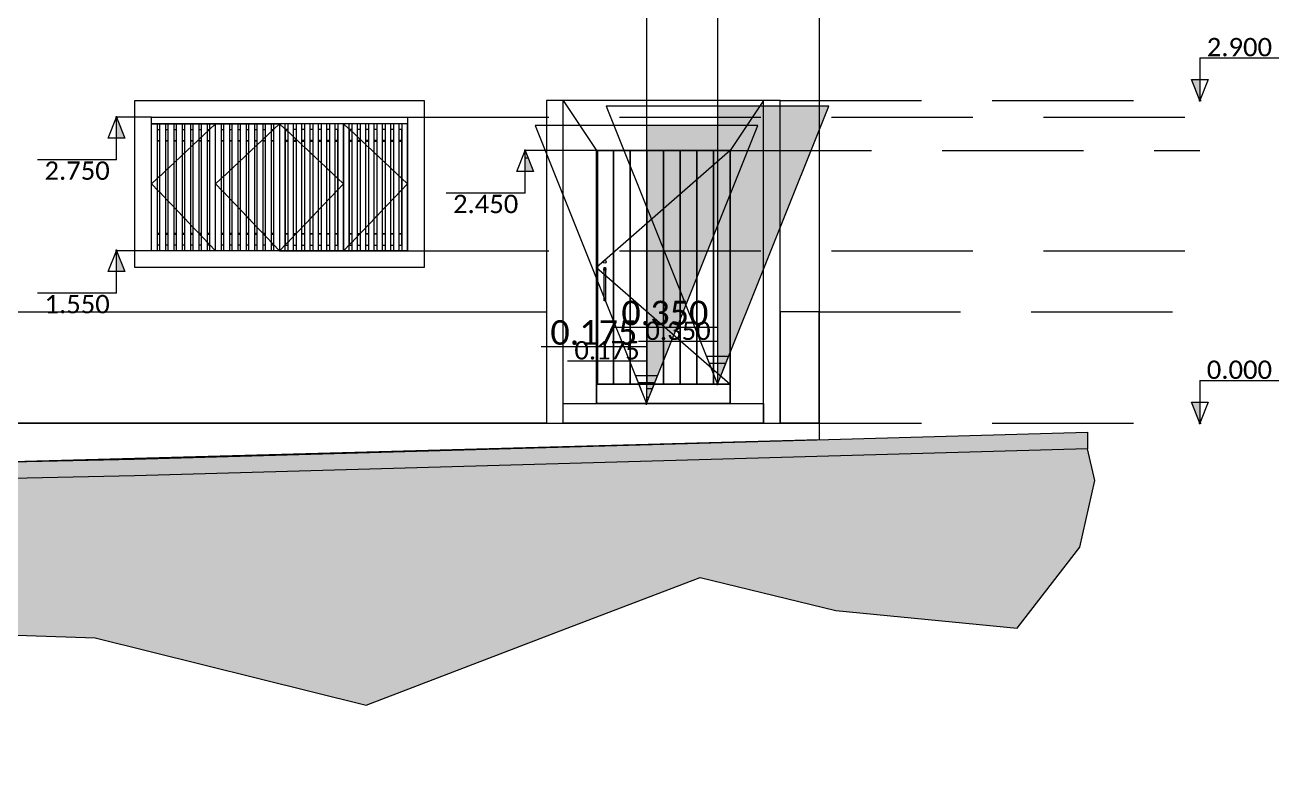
# Model space of a CAD drawing. Header units: metres. Extents: x -197 to 1099, y -24 to 14.
# Drawn here: x 432.06 to 443.33, y -3.27 to 3.58 of the extents above; entities that cross this region are included whole.
import ezdxf
from ezdxf.enums import TextEntityAlignment as Align

# ---------------------------------------------------------------- set-up
doc = ezdxf.new("R2010")
doc.units = ezdxf.units.M
doc.header["$LTSCALE"] = 0.001
doc.header["$PDMODE"] = 34
doc.header["$PDSIZE"] = 0.01
doc.linetypes.add('HIDDENX2', pattern=[19.05, 12.7, -6.35])
doc.layers.get('0').update_dxf_attribs({"lineweight": 13, "true_color": 0x000000})
for name, color, linetype, lineweight, true_color in [('Jach-Anotaciones-CalidaddeLínea  0.13', 7, 'Continuous', 13, 0x000000), ('Jach-Anotaciones-CalidaddeLínea 0.05', 7, 'Continuous', 5, 0x000000), ('Jach-Anotaciones-CalidaddeLínea 0.18', 7, 'Continuous', 18, 0x000000), ('Jach-Anotaciones-Hatch-Lum100%', 7, 'Continuous', 13, 0x000000), ('Jach-Anotaciones-Hatch-Lum80%', 250, 'Continuous', 13, 0x333333), ('Jach-Anotaciones-LineasDetalle0.18mm', 7, 'Continuous', 18, 0x000000), ('JACH-Anotaciones-Textos-Lum75% @ 0.075', 7, 'Continuous', 13, 0x404040), ('JACH-Arq-Lineas-Proyeccion Niveles cortes', 9, 'HIDDENX2', 13, 0x808080), ('JACH-Arq-Puertas01-', 7, 'Continuous', 13, 0x404040), ('JACH-Arq-Puertas01- @ 0.075', 7, 'Continuous', 13, 0x404040), ('JACH-Arq-Puertas01- @ 0.1', 7, 'Continuous', 13, 0x404040), ('JACH-Arq-Puertas01- @ 1', 7, 'Continuous', 13, 0x404040), ('JACH-Arq-Ventanas-BajasyPisoTecho', 7, 'Continuous', 13, 0x404040)]:
    doc.layers.add(name, color=color, linetype=linetype, lineweight=lineweight, true_color=true_color)
doc.styles.add('02a-Calibri-JACH(1.8mm)', font='calibri.ttf', dxfattribs={"height": 2.2})
pattern_1 = [(0, (169.421, 45.032), (0, 6.985), [5.08, -1.905]), (90, (169.421, 45.032), (-6.985, 4e-16), [5.08, -1.905])]

# ---------------------------------------------------------------- blocks, each defined once
blk = doc.blocks.new('*U575')
at = {"lineweight": 0, "ltscale": 100}
h = blk.add_hatch(dxfattribs=at)
h.set_pattern_fill('ANGLE', color=256)
h.set_pattern_definition(pattern_1)
h.paths.add_polyline_path([(0, 2.5), (0, 0), (1, 2.5)])
h = blk.add_hatch(color=256, dxfattribs=at)
h.dxf.hatch_style = 1
h.paths.add_polyline_path([(0, 2.5), (0, 0), (1, 2.5)])
for points in [[(0, 5.099), (-9.466, 5.099)], [(0, 5.099), (0, 1.25)]]:
    blk.add_lwpolyline(points, dxfattribs=at)
for points in [[(0, 0), (1, 2.5), (-1, 2.5)], [(0, 2.5), (0, 0), (1, 2.5)]]:
    blk.add_lwpolyline(points, close=True, dxfattribs=at)
blk.add_point((0, 0), dxfattribs=at)
at = {"lineweight": 0, "ltscale": 100, "style": '02a-Calibri-JACH(1.8mm)'}
blk.add_attdef('ALT', text='', height=2.2, dxfattribs=at).set_placement((-4.733, 6.401), align=Align.MIDDLE_CENTER)
blk = doc.blocks.new('*U1733')
at = {"layer": 'JACH-Arq-Puertas01- @ 0.075', "ltscale": 100, "xscale": 0.075, "yscale": 0.075, "zscale": 0.075}
blk.add_blockref('*U575', (438.287, 0.35), dxfattribs=at).add_auto_attribs({'ALT': '0.350'})
at = {"layer": 'JACH-Arq-Puertas01- @ 0.1', "ltscale": 100, "xscale": 0.1, "yscale": 0.1, "zscale": 0.1}
blk.add_blockref('*U575', (438.287, 0.35), dxfattribs=at).add_auto_attribs({'ALT': '0.350'})
at = {"layer": 'JACH-Arq-Puertas01- @ 1', "ltscale": 100}
blk.add_blockref('*U575', (438.287, 0.35), dxfattribs=at).add_auto_attribs({'ALT': '0.350'})
blk = doc.blocks.new('*U547')
at = {"lineweight": 0, "ltscale": 100}
h = blk.add_hatch(dxfattribs=at)
h.set_pattern_fill('ANGLE', color=256)
h.set_pattern_definition(pattern_1)
h.paths.add_polyline_path([(0, 2.5), (0, 0), (1, 2.5)])
h = blk.add_hatch(color=256, dxfattribs=at)
h.dxf.hatch_style = 1
h.paths.add_polyline_path([(0, 2.5), (0, 0), (1, 2.5)])
for points in [[(0, 5.1), (-9.47, 5.1)], [(0, 5.1), (0, 1.25)]]:
    blk.add_lwpolyline(points, dxfattribs=at)
for points in [[(0, 0), (1, 2.5), (-1, 2.5)], [(0, 2.5), (0, 0), (1, 2.5)]]:
    blk.add_lwpolyline(points, close=True, dxfattribs=at)
blk.add_point((0, 0), dxfattribs=at)
at = {"lineweight": 0, "ltscale": 100, "style": '02a-Calibri-JACH(1.8mm)'}
blk.add_attdef('ALT', text='', height=2.2, dxfattribs=at).set_placement((-4.73, 6.4), align=Align.MIDDLE_CENTER)
blk = doc.blocks.new('*U542')
at = {"lineweight": 0, "ltscale": 100}
h = blk.add_hatch(dxfattribs=at)
h.set_pattern_fill('ANGLE', color=256)
h.set_pattern_definition(pattern_1)
h.paths.add_polyline_path([(0, 2.5), (0, 0), (1, 2.5)])
h = blk.add_hatch(color=256, dxfattribs=at)
h.dxf.hatch_style = 1
h.paths.add_polyline_path([(0, 2.5), (0, 0), (1, 2.5)])
for points in [[(0, 5.1), (-9.47, 5.1)], [(0, 5.1), (0, 1.25)]]:
    blk.add_lwpolyline(points, dxfattribs=at)
for points in [[(0, 0), (1, 2.5), (-1, 2.5)], [(0, 2.5), (0, 0), (1, 2.5)]]:
    blk.add_lwpolyline(points, close=True, dxfattribs=at)
blk.add_point((0, 0), dxfattribs=at)
at = {"lineweight": 0, "ltscale": 100, "style": '02a-Calibri-JACH(1.8mm)'}
blk.add_attdef('ALT', text='', height=2.2, dxfattribs=at).set_placement((-4.73, 6.4), align=Align.MIDDLE_CENTER)
blk = doc.blocks.new('*U543')
at = {"lineweight": 0, "ltscale": 100}
h = blk.add_hatch(dxfattribs=at)
h.set_pattern_fill('ANGLE', color=256)
h.set_pattern_definition(pattern_1)
h.paths.add_polyline_path([(0, 2.5), (0, 0), (1, 2.5)])
h = blk.add_hatch(color=256, dxfattribs=at)
h.dxf.hatch_style = 1
h.paths.add_polyline_path([(0, 2.5), (0, 0), (1, 2.5)])
for points in [[(0, 5.1), (-9.47, 5.1)], [(0, 5.1), (0, 1.25)]]:
    blk.add_lwpolyline(points, dxfattribs=at)
for points in [[(0, 0), (1, 2.5), (-1, 2.5)], [(0, 2.5), (0, 0), (1, 2.5)]]:
    blk.add_lwpolyline(points, close=True, dxfattribs=at)
blk.add_point((0, 0), dxfattribs=at)
at = {"lineweight": 0, "ltscale": 100, "style": '02a-Calibri-JACH(1.8mm)'}
blk.add_attdef('ALT', text='', height=2.2, dxfattribs=at).set_placement((-4.73, 6.4), align=Align.MIDDLE_CENTER)
blk = doc.blocks.new('*U544')
at = {"lineweight": 0, "ltscale": 100}
h = blk.add_hatch(dxfattribs=at)
h.set_pattern_fill('ANGLE', color=256)
h.set_pattern_definition(pattern_1)
h.paths.add_polyline_path([(0, 2.5), (0, 0), (1, 2.5)])
h = blk.add_hatch(color=256, dxfattribs=at)
h.dxf.hatch_style = 1
h.paths.add_polyline_path([(0, 2.5), (0, 0), (1, 2.5)])
for points in [[(0, 5.099), (-9.466, 5.099)], [(0, 5.099), (0, 1.25)]]:
    blk.add_lwpolyline(points, dxfattribs=at)
for points in [[(0, 0), (1, 2.5), (-1, 2.5)], [(0, 2.5), (0, 0), (1, 2.5)]]:
    blk.add_lwpolyline(points, close=True, dxfattribs=at)
blk.add_point((0, 0), dxfattribs=at)
at = {"lineweight": 0, "ltscale": 100, "style": '02a-Calibri-JACH(1.8mm)'}
blk.add_attdef('ALT', text='', height=2.2, dxfattribs=at).set_placement((-4.733, 6.401), align=Align.MIDDLE_CENTER)
blk = doc.blocks.new('*U1735')
at = {"layer": 'JACH-Arq-Puertas01- @ 0.075', "ltscale": 100, "xscale": 0.075, "yscale": 0.075, "zscale": 0.075}
blk.add_blockref('*U544', (437.649, 0.175), dxfattribs=at).add_auto_attribs({'ALT': '0.175'})
at = {"layer": 'JACH-Arq-Puertas01- @ 0.1', "ltscale": 100, "xscale": 0.1, "yscale": 0.1, "zscale": 0.1}
blk.add_blockref('*U544', (437.649, 0.175), dxfattribs=at).add_auto_attribs({'ALT': '0.175'})
at = {"layer": 'JACH-Arq-Puertas01- @ 1', "ltscale": 100}
blk.add_blockref('*U544', (437.649, 0.175), dxfattribs=at).add_auto_attribs({'ALT': '0.175'})
blk = doc.blocks.new('*U524')
at = {"lineweight": 0, "ltscale": 100}
h = blk.add_hatch(dxfattribs=at)
h.set_pattern_fill('ANGLE', color=256)
h.set_pattern_definition(pattern_1)
h.paths.add_polyline_path([(0, 2.5), (0, 0), (1, 2.5)])
h = blk.add_hatch(color=256, dxfattribs=at)
h.dxf.hatch_style = 1
h.paths.add_polyline_path([(0, 2.5), (0, 0), (1, 2.5)])
for points in [[(0, 5.1), (-9.47, 5.1)], [(0, 5.1), (0, 1.25)]]:
    blk.add_lwpolyline(points, dxfattribs=at)
for points in [[(0, 0), (1, 2.5), (-1, 2.5)], [(0, 2.5), (0, 0), (1, 2.5)]]:
    blk.add_lwpolyline(points, close=True, dxfattribs=at)
blk.add_point((0, 0), dxfattribs=at)
at = {"lineweight": 0, "ltscale": 100, "style": '02a-Calibri-JACH(1.8mm)'}
blk.add_attdef('ALT', text='', height=2.2, dxfattribs=at).set_placement((-4.73, 6.4), align=Align.MIDDLE_CENTER)
blk = doc.blocks.new('*U525')
at = {"lineweight": 0, "ltscale": 100}
h = blk.add_hatch(dxfattribs=at)
h.set_pattern_fill('ANGLE', color=256)
h.set_pattern_definition(pattern_1)
h.paths.add_polyline_path([(0, 2.5), (0, 0), (1, 2.5)])
h = blk.add_hatch(color=256, dxfattribs=at)
h.dxf.hatch_style = 1
h.paths.add_polyline_path([(0, 2.5), (0, 0), (1, 2.5)])
for points in [[(0, 5.1), (-9.47, 5.1)], [(0, 5.1), (0, 1.25)]]:
    blk.add_lwpolyline(points, dxfattribs=at)
for points in [[(0, 0), (1, 2.5), (-1, 2.5)], [(0, 2.5), (0, 0), (1, 2.5)]]:
    blk.add_lwpolyline(points, close=True, dxfattribs=at)
blk.add_point((0, 0), dxfattribs=at)
at = {"lineweight": 0, "ltscale": 100, "style": '02a-Calibri-JACH(1.8mm)'}
blk.add_attdef('ALT', text='', height=2.2, dxfattribs=at).set_placement((-4.73, 6.4), align=Align.MIDDLE_CENTER)

msp = doc.modelspace()

# ---------------------------------------------------------------- hatches: boundary and pattern name
at = {"layer": 'Jach-Anotaciones-Hatch-Lum100%', "ltscale": 100}
h = msp.add_hatch(color=256, dxfattribs=at)
h.dxf.hatch_style = 1
h.paths.add_polyline_path([(414.45847, -0.64697), (424.91968, -0.49994), (433.04434, -0.32495), (441.61267, -0.08152), (441.61267, -0.23159), (433.04809, -0.47491), (424.92235, -0.64992), (414.45847, -0.79699)])
at = {"layer": 'Jach-Anotaciones-Hatch-Lum80%', "ltscale": 100}
h = msp.add_hatch(dxfattribs=at)
h.set_pattern_fill('EARTH', color=256, scale=0.03, angle=45, double=1)
h.set_pattern_definition([(45, (422.60325, -16.59427), (0, 0.2694077), [0.1905, -0.1905]), (45, (422.55273, -16.54375), (0, 0.2694077), [0.1905, -0.1905]), (45, (422.50222, -16.49324), (0, 0.2694077), [0.1905, -0.1905]), (135, (422.50222, -16.45956), (-0.2694077, 0), [0.1905, -0.1905]), (135, (422.55273, -16.40905), (-0.2694077, 0), [0.1905, -0.1905]), (135, (422.60325, -16.35853), (-0.2694077, 0), [0.1905, -0.1905])])
h.paths.add_polyline_path([(414.45847, -0.79699), (414.19416, -1.03876), (414.78528, -1.9333), (416.87264, -2.88161), (417.00229, -3.27034), (419.192, -3.24154), (419.86908, -3.02558), (420.97834, -2.86721), (422.00116, -2.30572), (423.18245, -2.07537), (423.81631, -2.08976), (426.87038, -2.52168), (428.03726, -2.08976), (429.5931, -1.917), (430.22396, -1.84694), (432.69571, -1.92959), (435.13032, -2.53428), (436.97428, -1.82881), (438.13041, -1.3865), (439.35126, -1.68484), (440.97914, -1.84321), (441.54308, -1.11576), (441.67656, -0.51499), (441.61267, -0.23159), (433.04809, -0.47491), (424.92235, -0.64992)])

# ---------------------------------------------------------------- linework, layer by layer
at = {"layer": 'Jach-Anotaciones-CalidaddeLínea  0.13', "ltscale": 100}
for points in [[(439.20032, 0), (439.20032, -0.15006), (431.952, -0.3485), (431.9508, 0)], [(414.45847, -0.64697), (424.91968, -0.49994), (433.04434, -0.32495), (441.61267, -0.08152), (441.61267, -0.23159), (433.04809, -0.47491), (424.92235, -0.64992), (414.45847, -0.79699)]]:
    msp.add_lwpolyline(points, close=True, dxfattribs=at)
msp.add_lwpolyline([(430.22396, -1.84694), (432.69571, -1.92959), (435.13032, -2.53428), (436.97428, -1.82881), (438.13041, -1.3865), (439.35126, -1.68484), (440.97914, -1.84321), (441.54308, -1.11576), (441.67656, -0.51499), (441.61267, -0.23159), (441.61267, -0.23159), (433.04809, -0.47491), (424.92235, -0.64992)], dxfattribs=at)
at = {"layer": 'Jach-Anotaciones-CalidaddeLínea 0.05', "ltscale": 100}
for points in [[(436.75072, 1), (436.75072, 0), (431.9508, 0), (431.9508, 1)], [(439.20032, 0), (439.20032, 1), (438.85072, 1), (438.85072, 0)]]:
    msp.add_lwpolyline(points, close=True, dxfattribs=at)
at = {"layer": 'Jach-Anotaciones-CalidaddeLínea 0.18', "ltscale": 100}
for points in [[(438.85072, 0), (438.85072, 2.9), (436.75072, 2.9), (436.75072, 0), (436.90072, 0), (436.90072, 0.175), (437.20072, 0.175), (437.20072, 2.45), (438.40072, 2.45), (438.40072, 0.175), (438.70072, 0.175), (438.70072, 0)], [(437.20072, 2.45), (438.40072, 2.45), (438.40072, 0.35), (437.20072, 0.35)], [(437.20072, 0.35), (438.40072, 0.35), (438.40072, 0.175), (437.20072, 0.175)], [(436.90072, 0.175), (438.70072, 0.175), (438.70072, 0), (436.90072, 0)]]:
    msp.add_lwpolyline(points, close=True, dxfattribs=at)
for points in [[(436.90072, 0), (436.90072, 2.9), (437.20072, 2.45)], [(438.70072, 0), (438.70072, 2.9), (438.40072, 2.45)]]:
    msp.add_lwpolyline(points, dxfattribs=at)
at = {"layer": 'JACH-Arq-Lineas-Proyeccion Niveles cortes', "ltscale": 100}
for points in [[(438.85072, 2.9), (442.62167, 2.9)], [(433.2006, 2.75), (432.88734, 2.75)], [(435.5006, 2.75), (442.62167, 2.75)], [(437.20072, 2.45), (436.55826, 2.45)], [(438.40072, 2.45), (442.62167, 2.45)], [(439.20032, 1), (442.62167, 1)], [(438.85072, 0), (442.62167, 0)]]:
    msp.add_lwpolyline(points, dxfattribs=at)
at = {"layer": 'JACH-Arq-Puertas01-', "ltscale": 100}
for points in [[(438.40072, 2.45), (437.20072, 1.4), (438.40072, 0.35)], [(438.40072, 0.175), (438.40072, 2.45), (437.20072, 2.45), (437.20072, 0.175)], [(437.26702, 1.388), (437.26702, 1.4), (437.27902, 1.4), (437.27902, 1.388)], [(437.26702, 1.124), (437.26702, 1.376)], [(437.27902, 1.376), (437.27902, 1.124)], [(437.27902, 1.112), (437.27902, 1.1), (437.26702, 1.1), (437.26702, 1.112)]]:
    msp.add_lwpolyline(points, dxfattribs=at)
for points in [[(437.20072, 2.45), (438.40072, 2.45), (438.40072, 0.35), (437.20072, 0.35)], [(437.20072, 2.45), (438.40072, 2.45), (438.40072, 0.35), (437.20072, 0.35)], [(437.21072, 2.45), (437.35072, 2.45), (437.35072, 0.35), (437.21072, 0.35)], [(437.35072, 2.45), (437.50072, 2.45), (437.50072, 0.35), (437.35072, 0.35)], [(437.50072, 2.45), (437.65072, 2.45), (437.65072, 0.35), (437.50072, 0.35)], [(437.65072, 2.45), (437.80072, 2.45), (437.80072, 0.35), (437.65072, 0.35)], [(437.80072, 2.45), (437.95072, 2.45), (437.95072, 0.35), (437.80072, 0.35)], [(437.95072, 2.45), (438.10072, 2.45), (438.10072, 0.35), (437.95072, 0.35)], [(438.10072, 2.45), (438.25072, 2.45), (438.25072, 0.35), (438.10072, 0.35)], [(438.25072, 2.45), (438.40072, 2.45), (438.40072, 0.35), (438.25072, 0.35)], [(437.28202, 1.376), (437.26402, 1.376), (437.26402, 1.388), (437.28202, 1.388)], [(437.28202, 1.124), (437.26402, 1.124), (437.26402, 1.112), (437.28202, 1.112)]]:
    msp.add_lwpolyline(points, close=True, dxfattribs=at)
msp.add_circle((437.27302, 1.45), 0.0125, dxfattribs=at)
at = {"layer": 'JACH-Arq-Ventanas-BajasyPisoTecho', "ltscale": 100}
for points in [[(433.2506, 2.64), (433.7256, 2.64), (433.7256, 1.6), (433.2506, 1.6)], [(435.4506, 2.64), (434.9756, 2.64), (434.9756, 1.6), (435.4506, 1.6)], [(433.2506, 2.54), (433.7256, 2.54), (433.7256, 2.534), (433.2506, 2.534)], [(435.4506, 2.54), (434.9756, 2.54), (434.9756, 2.534), (435.4506, 2.534)], [(433.2506, 1.7), (433.7256, 1.7), (433.7256, 1.706), (433.2506, 1.706)], [(435.4506, 1.7), (434.9756, 1.7), (434.9756, 1.706), (435.4506, 1.706)]]:
    msp.add_lwpolyline(points, close=True, dxfattribs=at)

# ---------------------------------------------------------------- block references
at = {"layer": 'JACH-Anotaciones-Textos-Lum75% @ 0.075', "ltscale": 100}
ref = msp.add_blockref('*U542', (442.62167, 2.9), dxfattribs=dict(at, xscale=-0.075, yscale=0.075, zscale=0.075))
ref.add_attrib('ALT', '2.900', dxfattribs={"layer": '0', "lineweight": 0, "ltscale": 100, "height": 0.165, "style": '02a-Calibri-JACH(1.8mm)'}).set_placement((442.97663, 3.38006), align=Align.MIDDLE_CENTER)
ref = msp.add_blockref('*U524', (432.88734, 2.75), dxfattribs=dict(at, xscale=-0.075, yscale=0.075, zscale=0.075, rotation=180))
ref.add_attrib('ALT', '2.750', dxfattribs={"layer": '0', "lineweight": 0, "ltscale": 100, "height": 0.165, "style": '02a-Calibri-JACH(1.8mm)'}).set_placement((432.53238, 2.26994), align=Align.MIDDLE_CENTER)
ref = msp.add_blockref('*U525', (436.55826, 2.45), dxfattribs=dict(at, xscale=-0.075, yscale=0.075, zscale=0.075, rotation=180))
ref.add_attrib('ALT', '2.450', dxfattribs={"layer": '0', "lineweight": 0, "ltscale": 100, "height": 0.165, "style": '02a-Calibri-JACH(1.8mm)'}).set_placement((436.2033, 1.96994), align=Align.MIDDLE_CENTER)
ref = msp.add_blockref('*U547', (432.88734, 1.55), dxfattribs=dict(at, xscale=-0.075, yscale=0.075, zscale=0.075, rotation=180))
ref.add_attrib('ALT', '1.550', dxfattribs={"layer": '0', "lineweight": 0, "ltscale": 100, "height": 0.165, "style": '02a-Calibri-JACH(1.8mm)'}).set_placement((432.53238, 1.06994), align=Align.MIDDLE_CENTER)
ref = msp.add_blockref('*U543', (442.62167, 0), dxfattribs=dict(at, xscale=-0.075, yscale=0.075, zscale=0.075))
ref.add_attrib('ALT', '0.000', dxfattribs={"layer": '0', "lineweight": 0, "ltscale": 100, "height": 0.165, "style": '02a-Calibri-JACH(1.8mm)'}).set_placement((442.97663, 0.48006), align=Align.MIDDLE_CENTER)

# ---------------------------------------------------------------- next in the draw order: wipeouts: each hides what was drawn before it
at = {"ltscale": 100}
msp.add_wipeout([(433.2006, 2.69), (433.2506, 2.69), (433.2506, 1.55), (433.2006, 1.55)], dxfattribs=at).dxf.layer = 'JACH-Arq-Ventanas-BajasyPisoTecho'

# ---------------------------------------------------------------- next in the draw order: linework, layer by layer
at = {"layer": 'JACH-Arq-Lineas-Proyeccion Niveles cortes', "ltscale": 100}
msp.add_lwpolyline([(433.2006, 1.55), (432.88734, 1.55)], dxfattribs=at)
at = {"layer": 'JACH-Arq-Ventanas-BajasyPisoTecho', "ltscale": 100}
msp.add_lwpolyline([(433.2006, 2.69), (433.2506, 2.69), (433.2506, 1.55), (433.2006, 1.55)], close=True, dxfattribs=at)

# ---------------------------------------------------------------- next in the draw order: wipeouts: each hides what was drawn before it
at = {"ltscale": 100}
msp.add_wipeout([(433.2756, 2.69), (433.3256, 2.69), (433.3256, 1.55), (433.2756, 1.55)], dxfattribs=at).dxf.layer = 'JACH-Arq-Ventanas-BajasyPisoTecho'

# ---------------------------------------------------------------- next in the draw order: linework, layer by layer
at = {"layer": 'JACH-Arq-Ventanas-BajasyPisoTecho', "ltscale": 100}
msp.add_lwpolyline([(433.2756, 2.69), (433.3256, 2.69), (433.3256, 1.55), (433.2756, 1.55)], close=True, dxfattribs=at)

# ---------------------------------------------------------------- next in the draw order: wipeouts: each hides what was drawn before it
at = {"ltscale": 100}
msp.add_wipeout([(433.3506, 2.69), (433.4006, 2.69), (433.4006, 1.55), (433.3506, 1.55)], dxfattribs=at).dxf.layer = 'JACH-Arq-Ventanas-BajasyPisoTecho'

# ---------------------------------------------------------------- next in the draw order: linework, layer by layer
at = {"layer": 'JACH-Arq-Ventanas-BajasyPisoTecho', "ltscale": 100}
msp.add_lwpolyline([(433.3506, 2.69), (433.4006, 2.69), (433.4006, 1.55), (433.3506, 1.55)], close=True, dxfattribs=at)

# ---------------------------------------------------------------- next in the draw order: wipeouts: each hides what was drawn before it
at = {"ltscale": 100}
msp.add_wipeout([(433.4256, 2.69), (433.4756, 2.69), (433.4756, 1.55), (433.4256, 1.55)], dxfattribs=at).dxf.layer = 'JACH-Arq-Ventanas-BajasyPisoTecho'

# ---------------------------------------------------------------- next in the draw order: linework, layer by layer
at = {"layer": 'JACH-Arq-Ventanas-BajasyPisoTecho', "ltscale": 100}
msp.add_lwpolyline([(433.4256, 2.69), (433.4756, 2.69), (433.4756, 1.55), (433.4256, 1.55)], close=True, dxfattribs=at)

# ---------------------------------------------------------------- next in the draw order: wipeouts: each hides what was drawn before it
at = {"ltscale": 100}
msp.add_wipeout([(433.5006, 2.69), (433.5506, 2.69), (433.5506, 1.55), (433.5006, 1.55)], dxfattribs=at).dxf.layer = 'JACH-Arq-Ventanas-BajasyPisoTecho'

# ---------------------------------------------------------------- next in the draw order: linework, layer by layer
at = {"layer": 'JACH-Arq-Ventanas-BajasyPisoTecho', "ltscale": 100}
msp.add_lwpolyline([(433.5006, 2.69), (433.5506, 2.69), (433.5506, 1.55), (433.5006, 1.55)], close=True, dxfattribs=at)

# ---------------------------------------------------------------- next in the draw order: wipeouts: each hides what was drawn before it
at = {"ltscale": 100}
msp.add_wipeout([(433.5756, 2.69), (433.6256, 2.69), (433.6256, 1.55), (433.5756, 1.55)], dxfattribs=at).dxf.layer = 'JACH-Arq-Ventanas-BajasyPisoTecho'

# ---------------------------------------------------------------- next in the draw order: linework, layer by layer
at = {"layer": 'JACH-Arq-Ventanas-BajasyPisoTecho', "ltscale": 100}
msp.add_lwpolyline([(433.5756, 2.69), (433.6256, 2.69), (433.6256, 1.55), (433.5756, 1.55)], close=True, dxfattribs=at)

# ---------------------------------------------------------------- next in the draw order: wipeouts: each hides what was drawn before it
at = {"ltscale": 100}
msp.add_wipeout([(433.6506, 2.69), (433.7006, 2.69), (433.7006, 1.55), (433.6506, 1.55)], dxfattribs=at).dxf.layer = 'JACH-Arq-Ventanas-BajasyPisoTecho'

# ---------------------------------------------------------------- next in the draw order: linework, layer by layer
at = {"layer": 'JACH-Arq-Ventanas-BajasyPisoTecho', "ltscale": 100}
msp.add_lwpolyline([(433.6506, 2.69), (433.7006, 2.69), (433.7006, 1.55), (433.6506, 1.55)], close=True, dxfattribs=at)

# ---------------------------------------------------------------- next in the draw order: wipeouts: each hides what was drawn before it
at = {"ltscale": 100}
msp.add_wipeout([(433.7256, 2.69), (433.7756, 2.69), (433.7756, 1.55), (433.7256, 1.55)], dxfattribs=at).dxf.layer = 'JACH-Arq-Ventanas-BajasyPisoTecho'

# ---------------------------------------------------------------- next in the draw order: linework, layer by layer
at = {"layer": 'JACH-Arq-Ventanas-BajasyPisoTecho', "ltscale": 100}
for points in [[(433.2006, 2.75), (435.5006, 2.75), (435.5006, 2.69), (433.2006, 2.69)], [(433.2006, 2.69), (433.7756, 2.69), (433.7756, 1.55), (433.2006, 1.55)], [(433.7256, 2.69), (433.7756, 2.69), (433.7756, 1.55), (433.7256, 1.55)], [(433.8256, 2.64), (434.3006, 2.64), (434.3006, 1.6), (433.8256, 1.6)], [(433.8256, 2.54), (434.3006, 2.54), (434.3006, 2.534), (433.8256, 2.534)], [(433.8256, 1.7), (434.3006, 1.7), (434.3006, 1.706), (433.8256, 1.706)]]:
    msp.add_lwpolyline(points, close=True, dxfattribs=at)
msp.add_lwpolyline([(433.7756, 2.69), (433.2006, 2.15), (433.7756, 1.55)], dxfattribs=at)

# ---------------------------------------------------------------- next in the draw order: wipeouts: each hides what was drawn before it
at = {"ltscale": 100}
for points in [[(433.7756, 2.69), (433.8256, 2.69), (433.8256, 1.55), (433.7756, 1.55)], [(435.5006, 2.69), (435.4506, 2.69), (435.4506, 1.55), (435.5006, 1.55)]]:
    msp.add_wipeout(points, dxfattribs=at).dxf.layer = 'JACH-Arq-Ventanas-BajasyPisoTecho'

# ---------------------------------------------------------------- next in the draw order: linework, layer by layer
at = {"layer": 'JACH-Arq-Lineas-Proyeccion Niveles cortes', "ltscale": 100}
msp.add_lwpolyline([(435.50072, 1.55), (442.6218, 1.55)], dxfattribs=at)
at = {"layer": 'JACH-Arq-Ventanas-BajasyPisoTecho', "ltscale": 100}
for points in [[(433.7756, 2.69), (433.8256, 2.69), (433.8256, 1.55), (433.7756, 1.55)], [(435.5006, 2.69), (435.4506, 2.69), (435.4506, 1.55), (435.5006, 1.55)]]:
    msp.add_lwpolyline(points, close=True, dxfattribs=at)

# ---------------------------------------------------------------- next in the draw order: wipeouts: each hides what was drawn before it
at = {"ltscale": 100}
for points in [[(433.8506, 2.69), (433.9006, 2.69), (433.9006, 1.55), (433.8506, 1.55)], [(435.4256, 2.69), (435.3756, 2.69), (435.3756, 1.55), (435.4256, 1.55)]]:
    msp.add_wipeout(points, dxfattribs=at).dxf.layer = 'JACH-Arq-Ventanas-BajasyPisoTecho'

# ---------------------------------------------------------------- next in the draw order: linework, layer by layer
at = {"layer": 'JACH-Arq-Ventanas-BajasyPisoTecho', "ltscale": 100}
for points in [[(433.8506, 2.69), (433.9006, 2.69), (433.9006, 1.55), (433.8506, 1.55)], [(435.4256, 2.69), (435.3756, 2.69), (435.3756, 1.55), (435.4256, 1.55)]]:
    msp.add_lwpolyline(points, close=True, dxfattribs=at)

# ---------------------------------------------------------------- next in the draw order: wipeouts: each hides what was drawn before it
at = {"ltscale": 100}
for points in [[(433.9256, 2.69), (433.9756, 2.69), (433.9756, 1.55), (433.9256, 1.55)], [(435.3506, 2.69), (435.3006, 2.69), (435.3006, 1.55), (435.3506, 1.55)]]:
    msp.add_wipeout(points, dxfattribs=at).dxf.layer = 'JACH-Arq-Ventanas-BajasyPisoTecho'

# ---------------------------------------------------------------- next in the draw order: linework, layer by layer
at = {"layer": 'JACH-Arq-Ventanas-BajasyPisoTecho', "ltscale": 100}
for points in [[(433.9256, 2.69), (433.9756, 2.69), (433.9756, 1.55), (433.9256, 1.55)], [(435.3506, 2.69), (435.3006, 2.69), (435.3006, 1.55), (435.3506, 1.55)]]:
    msp.add_lwpolyline(points, close=True, dxfattribs=at)

# ---------------------------------------------------------------- next in the draw order: wipeouts: each hides what was drawn before it
at = {"ltscale": 100}
for points in [[(434.0006, 2.69), (434.0506, 2.69), (434.0506, 1.55), (434.0006, 1.55)], [(435.2756, 2.69), (435.2256, 2.69), (435.2256, 1.55), (435.2756, 1.55)]]:
    msp.add_wipeout(points, dxfattribs=at).dxf.layer = 'JACH-Arq-Ventanas-BajasyPisoTecho'

# ---------------------------------------------------------------- next in the draw order: linework, layer by layer
at = {"layer": 'JACH-Arq-Ventanas-BajasyPisoTecho', "ltscale": 100}
for points in [[(434.0006, 2.69), (434.0506, 2.69), (434.0506, 1.55), (434.0006, 1.55)], [(435.2756, 2.69), (435.2256, 2.69), (435.2256, 1.55), (435.2756, 1.55)]]:
    msp.add_lwpolyline(points, close=True, dxfattribs=at)

# ---------------------------------------------------------------- next in the draw order: wipeouts: each hides what was drawn before it
at = {"ltscale": 100}
for points in [[(434.0756, 2.69), (434.1256, 2.69), (434.1256, 1.55), (434.0756, 1.55)], [(435.2006, 2.69), (435.1506, 2.69), (435.1506, 1.55), (435.2006, 1.55)]]:
    msp.add_wipeout(points, dxfattribs=at).dxf.layer = 'JACH-Arq-Ventanas-BajasyPisoTecho'

# ---------------------------------------------------------------- next in the draw order: linework, layer by layer
at = {"layer": 'JACH-Arq-Ventanas-BajasyPisoTecho', "ltscale": 100}
for points in [[(434.0756, 2.69), (434.1256, 2.69), (434.1256, 1.55), (434.0756, 1.55)], [(435.2006, 2.69), (435.1506, 2.69), (435.1506, 1.55), (435.2006, 1.55)]]:
    msp.add_lwpolyline(points, close=True, dxfattribs=at)

# ---------------------------------------------------------------- next in the draw order: wipeouts: each hides what was drawn before it
at = {"ltscale": 100}
for points in [[(434.1506, 2.69), (434.2006, 2.69), (434.2006, 1.55), (434.1506, 1.55)], [(435.1256, 2.69), (435.0756, 2.69), (435.0756, 1.55), (435.1256, 1.55)]]:
    msp.add_wipeout(points, dxfattribs=at).dxf.layer = 'JACH-Arq-Ventanas-BajasyPisoTecho'

# ---------------------------------------------------------------- next in the draw order: linework, layer by layer
at = {"layer": 'JACH-Arq-Ventanas-BajasyPisoTecho', "ltscale": 100}
for points in [[(434.1506, 2.69), (434.2006, 2.69), (434.2006, 1.55), (434.1506, 1.55)], [(435.1256, 2.69), (435.0756, 2.69), (435.0756, 1.55), (435.1256, 1.55)]]:
    msp.add_lwpolyline(points, close=True, dxfattribs=at)

# ---------------------------------------------------------------- next in the draw order: wipeouts: each hides what was drawn before it
at = {"ltscale": 100}
for points in [[(434.2256, 2.69), (434.2756, 2.69), (434.2756, 1.55), (434.2256, 1.55)], [(435.0506, 2.69), (435.0006, 2.69), (435.0006, 1.55), (435.0506, 1.55)]]:
    msp.add_wipeout(points, dxfattribs=at).dxf.layer = 'JACH-Arq-Ventanas-BajasyPisoTecho'

# ---------------------------------------------------------------- next in the draw order: linework, layer by layer
at = {"layer": 'JACH-Arq-Ventanas-BajasyPisoTecho', "ltscale": 100}
for points in [[(434.2256, 2.69), (434.2756, 2.69), (434.2756, 1.55), (434.2256, 1.55)], [(435.0506, 2.69), (435.0006, 2.69), (435.0006, 1.55), (435.0506, 1.55)]]:
    msp.add_lwpolyline(points, close=True, dxfattribs=at)

# ---------------------------------------------------------------- next in the draw order: wipeouts: each hides what was drawn before it
at = {"ltscale": 100}
for points in [[(434.3006, 2.69), (434.3506, 2.69), (434.3506, 1.55), (434.3006, 1.55)], [(434.9756, 2.69), (434.9256, 2.69), (434.9256, 1.55), (434.9756, 1.55)]]:
    msp.add_wipeout(points, dxfattribs=at).dxf.layer = 'JACH-Arq-Ventanas-BajasyPisoTecho'

# ---------------------------------------------------------------- next in the draw order: linework, layer by layer
at = {"layer": 'JACH-Arq-Ventanas-BajasyPisoTecho', "ltscale": 100}
for points in [[(433.7756, 2.69), (434.3506, 2.69), (434.3506, 1.55), (433.7756, 1.55)], [(434.3006, 2.69), (434.3506, 2.69), (434.3506, 1.55), (434.3006, 1.55)], [(434.8756, 2.64), (434.4006, 2.64), (434.4006, 1.6), (434.8756, 1.6)], [(434.9756, 2.69), (434.9256, 2.69), (434.9256, 1.55), (434.9756, 1.55)], [(435.5006, 2.69), (434.9256, 2.69), (434.9256, 1.55), (435.5006, 1.55)], [(434.8756, 2.54), (434.4006, 2.54), (434.4006, 2.534), (434.8756, 2.534)], [(434.8756, 1.7), (434.4006, 1.7), (434.4006, 1.706), (434.8756, 1.706)]]:
    msp.add_lwpolyline(points, close=True, dxfattribs=at)
for points in [[(434.3506, 2.69), (433.7756, 2.15), (434.3506, 1.55)], [(434.9256, 2.69), (435.5006, 2.15), (434.9256, 1.55)]]:
    msp.add_lwpolyline(points, dxfattribs=at)

# ---------------------------------------------------------------- next in the draw order: wipeouts: each hides what was drawn before it
at = {"ltscale": 100}
msp.add_wipeout([(434.9256, 2.69), (434.8756, 2.69), (434.8756, 1.55), (434.9256, 1.55)], dxfattribs=at).dxf.layer = 'JACH-Arq-Ventanas-BajasyPisoTecho'

# ---------------------------------------------------------------- next in the draw order: linework, layer by layer
at = {"layer": 'JACH-Arq-Ventanas-BajasyPisoTecho', "ltscale": 100}
msp.add_lwpolyline([(434.9256, 2.69), (434.8756, 2.69), (434.8756, 1.55), (434.9256, 1.55)], close=True, dxfattribs=at)

# ---------------------------------------------------------------- next in the draw order: wipeouts: each hides what was drawn before it
at = {"ltscale": 100}
msp.add_wipeout([(434.8506, 2.69), (434.8006, 2.69), (434.8006, 1.55), (434.8506, 1.55)], dxfattribs=at).dxf.layer = 'JACH-Arq-Ventanas-BajasyPisoTecho'

# ---------------------------------------------------------------- next in the draw order: linework, layer by layer
at = {"layer": 'JACH-Arq-Ventanas-BajasyPisoTecho', "ltscale": 100}
msp.add_lwpolyline([(434.8506, 2.69), (434.8006, 2.69), (434.8006, 1.55), (434.8506, 1.55)], close=True, dxfattribs=at)

# ---------------------------------------------------------------- next in the draw order: wipeouts: each hides what was drawn before it
at = {"ltscale": 100}
msp.add_wipeout([(434.7756, 2.69), (434.7256, 2.69), (434.7256, 1.55), (434.7756, 1.55)], dxfattribs=at).dxf.layer = 'JACH-Arq-Ventanas-BajasyPisoTecho'

# ---------------------------------------------------------------- next in the draw order: linework, layer by layer
at = {"layer": 'JACH-Arq-Ventanas-BajasyPisoTecho', "ltscale": 100}
msp.add_lwpolyline([(434.7756, 2.69), (434.7256, 2.69), (434.7256, 1.55), (434.7756, 1.55)], close=True, dxfattribs=at)

# ---------------------------------------------------------------- next in the draw order: wipeouts: each hides what was drawn before it
at = {"ltscale": 100}
msp.add_wipeout([(434.7006, 2.69), (434.6506, 2.69), (434.6506, 1.55), (434.7006, 1.55)], dxfattribs=at).dxf.layer = 'JACH-Arq-Ventanas-BajasyPisoTecho'

# ---------------------------------------------------------------- next in the draw order: linework, layer by layer
at = {"layer": 'JACH-Arq-Ventanas-BajasyPisoTecho', "ltscale": 100}
msp.add_lwpolyline([(434.7006, 2.69), (434.6506, 2.69), (434.6506, 1.55), (434.7006, 1.55)], close=True, dxfattribs=at)

# ---------------------------------------------------------------- next in the draw order: wipeouts: each hides what was drawn before it
at = {"ltscale": 100}
msp.add_wipeout([(434.6256, 2.69), (434.5756, 2.69), (434.5756, 1.55), (434.6256, 1.55)], dxfattribs=at).dxf.layer = 'JACH-Arq-Ventanas-BajasyPisoTecho'

# ---------------------------------------------------------------- next in the draw order: linework, layer by layer
at = {"layer": 'JACH-Arq-Ventanas-BajasyPisoTecho', "ltscale": 100}
msp.add_lwpolyline([(434.6256, 2.69), (434.5756, 2.69), (434.5756, 1.55), (434.6256, 1.55)], close=True, dxfattribs=at)

# ---------------------------------------------------------------- next in the draw order: wipeouts: each hides what was drawn before it
at = {"ltscale": 100}
msp.add_wipeout([(434.5506, 2.69), (434.5006, 2.69), (434.5006, 1.55), (434.5506, 1.55)], dxfattribs=at).dxf.layer = 'JACH-Arq-Ventanas-BajasyPisoTecho'

# ---------------------------------------------------------------- next in the draw order: linework, layer by layer
at = {"layer": 'JACH-Arq-Ventanas-BajasyPisoTecho', "ltscale": 100}
msp.add_lwpolyline([(434.5506, 2.69), (434.5006, 2.69), (434.5006, 1.55), (434.5506, 1.55)], close=True, dxfattribs=at)

# ---------------------------------------------------------------- next in the draw order: wipeouts: each hides what was drawn before it
at = {"ltscale": 100}
msp.add_wipeout([(434.4756, 2.69), (434.4256, 2.69), (434.4256, 1.55), (434.4756, 1.55)], dxfattribs=at).dxf.layer = 'JACH-Arq-Ventanas-BajasyPisoTecho'

# ---------------------------------------------------------------- next in the draw order: linework, layer by layer
at = {"layer": 'JACH-Arq-Ventanas-BajasyPisoTecho', "ltscale": 100}
msp.add_lwpolyline([(434.4756, 2.69), (434.4256, 2.69), (434.4256, 1.55), (434.4756, 1.55)], close=True, dxfattribs=at)

# ---------------------------------------------------------------- next in the draw order: wipeouts: each hides what was drawn before it
at = {"ltscale": 100}
msp.add_wipeout([(434.4006, 2.69), (434.3506, 2.69), (434.3506, 1.55), (434.4006, 1.55)], dxfattribs=at).dxf.layer = 'JACH-Arq-Ventanas-BajasyPisoTecho'

# ---------------------------------------------------------------- next in the draw order: linework, layer by layer
at = {"layer": 'Jach-Anotaciones-CalidaddeLínea 0.18', "ltscale": 100}
for points in [[(433.0506, 2.9), (435.65072, 2.9), (435.65072, 1.4), (433.0506, 1.4)], [(433.2006, 2.75), (435.50072, 2.75), (435.50072, 1.55), (433.2006, 1.55)]]:
    msp.add_lwpolyline(points, close=True, dxfattribs=at)
at = {"layer": 'Jach-Anotaciones-LineasDetalle0.18mm', "ltscale": 100}
msp.add_lwpolyline([(417.8006, 7.4), (433.4506, 7.4), (433.4506, 7.55), (439.20032, 7.55), (439.20032, 0), (438.85072, 0), (438.85072, 2.9), (436.75072, 2.9), (436.75072, 0), (431.9508, 0), (431.9508, 2.9), (426.0006, 2.9), (426.0006, 0), (424.1006, -0.175), (424.1006, 2.9), (418.1506, 2.9), (418.1506, -0.175), (417.8006, -0.175)], close=True, dxfattribs=at)
at = {"layer": 'JACH-Arq-Ventanas-BajasyPisoTecho', "ltscale": 100}
for points in [[(434.4006, 2.69), (434.3506, 2.69), (434.3506, 1.55), (434.4006, 1.55)], [(434.9256, 2.69), (434.3506, 2.69), (434.3506, 1.55), (434.9256, 1.55)]]:
    msp.add_lwpolyline(points, close=True, dxfattribs=at)
msp.add_lwpolyline([(434.3506, 2.69), (434.9256, 2.15), (434.3506, 1.55)], dxfattribs=at)

# ---------------------------------------------------------------- next in the draw order: block references
at = {"layer": 'JACH-Arq-Puertas01-'}
for name in ['*U1733', '*U1735']:
    msp.add_blockref(name, (0, 0), dxfattribs=at)

doc.saveas('drawing.dxf')
